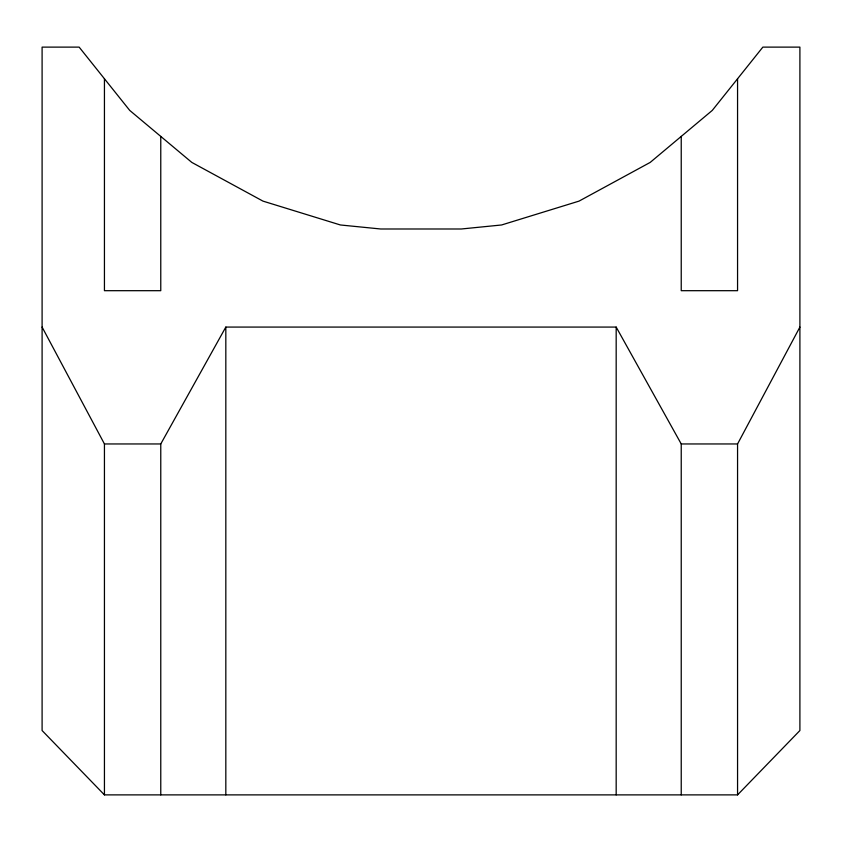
<?xml version="1.0" encoding="UTF-8"?>
<svg xmlns="http://www.w3.org/2000/svg" width="842" height="842" viewBox="0 0 842 842"><rect width="100%" height="100%" fill="white"/><g stroke="black" fill="none" stroke-linecap="round" stroke-linejoin="round"><path stroke-width="1.26" d="M737.56 794.88L799.9 730.54L799.9 47.12L762.852 47.12L712.279 110.407L650.182 162.422L579.022 201.122L501.6 224.972L461.3 228.992L380.7 228.992L340.4 224.972L262.978 201.122L191.818 162.422L129.721 110.407L79.148 47.12L42.1 47.12L42.1 730.54L104.44 794.88L737.56 794.88L737.56 443.955L799.9 327.075M160.769 794.88L160.769 443.955L225.824 327.075L616.176 327.075L681.231 443.955L681.231 794.88M42.1 327.075L104.44 443.955L160.769 443.955M681.231 443.955L737.56 443.955M737.56 78.769L737.56 290.69L681.231 290.69L681.231 136.415M616.176 327.075L616.176 794.88M225.824 327.075L225.824 794.88M160.769 136.415L160.769 290.69L104.44 290.69L104.44 78.769M104.44 443.955L104.44 794.88"/></g></svg>
